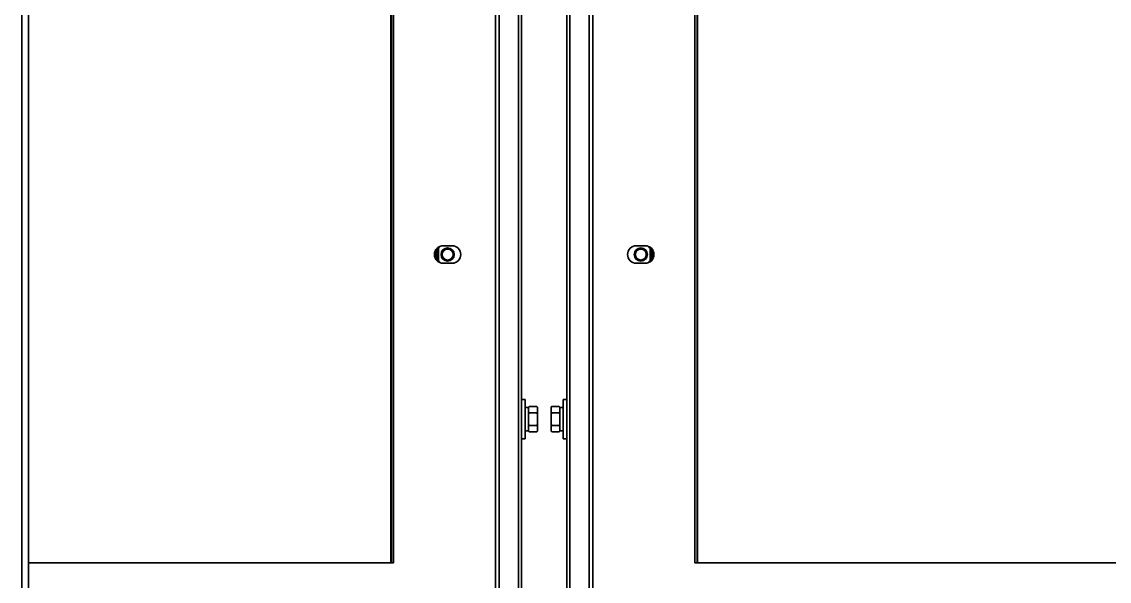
# Model space of a CAD drawing. Header units: millimetres. Extents: x 32496 to 166256, y 3504 to 23939.
# Drawn here: x 43246.6 to 43742, y 11546.7 to 11801.6 of the extents above; entities that cross this region are included whole.
import ezdxf

# ---------------------------------------------------------------- set-up
doc = ezdxf.new("R2010")
doc.units = ezdxf.units.MM
doc.layers.get('0').update_dxf_attribs({"lineweight": 35})

msp = doc.modelspace()

# ---------------------------------------------------------------- linework, layer by layer
at = {"linetype": 'Continuous'}
for p, q in [((43246.64, 13391.575), (43246.64, 10882.575)), ((43249.64, 13391.575), (43249.64, 10882.575)), ((43462.44, 11269.575), (43462.44, 12052.575)), ((43464.14, 12052.575), (43464.14, 11269.575)), ((43505.14, 11269.575), (43505.14, 12052.575)), ((43506.84, 12052.575), (43506.84, 11269.575)), ((43414.84, 11555.075), (43414.84, 12025.075)), ((43415.04, 11555.075), (43415.04, 12023.875)), ((43416.04, 11555.075), (43416.04, 12023.875)), ((43553.24, 12023.875), (43553.24, 11555.075)), ((43554.24, 11555.075), (43554.24, 12023.875)), ((43554.44, 12025.075), (43554.44, 11555.075)), ((43472.94, 11264.075), (43472.94, 11978.075)), ((43496.34, 11978.075), (43496.34, 11264.075)), ((43474.34, 11867.93), (43474.34, 11623.194)), ((43494.94, 11623.206), (43494.94, 11867.944)), ((43415.04, 11768.806), (43414.84, 11768.806)), ((43554.24, 11768.806), (43554.44, 11768.806)), ((43434.89, 11696.938), (43434.89, 11694.213)), ((43435.017, 11696.356), (43434.916, 11696.467)), ((43435.86, 11698.312), (43435.941, 11698.288)), ((43435.862, 11697.836), (43435.862, 11693.315)), ((43435.941, 11692.863), (43435.941, 11698.288)), ((43436.441, 11698.288), (43435.941, 11698.288)), ((43436.021, 11698.559), (43435.99, 11698.568)), ((43436.021, 11698.559), (43436.441, 11698.288)), ((43436.441, 11698.288), (43436.441, 11692.863)), ((43442.64, 11699.575), (43438.64, 11699.575)), ((43530.64, 11699.575), (43526.64, 11699.575)), ((43532.838, 11698.288), (43533.258, 11698.559)), ((43532.838, 11692.863), (43532.838, 11698.288)), ((43533.338, 11698.288), (43532.838, 11698.288)), ((43533.29, 11698.568), (43533.258, 11698.559)), ((43533.338, 11698.288), (43533.42, 11698.312)), ((43533.338, 11698.288), (43533.338, 11692.863)), ((43533.417, 11693.315), (43533.417, 11697.836)), ((43534.363, 11696.467), (43534.263, 11696.356)), ((43534.39, 11694.213), (43534.39, 11696.938)), ((43434.916, 11694.684), (43435.017, 11694.795)), ((43435.055, 11695.575), (43435.055, 11695.582)), ((43435.941, 11692.863), (43435.86, 11692.839)), ((43435.941, 11692.863), (43436.441, 11692.863)), ((43435.989, 11692.583), (43436.021, 11692.592)), ((43436.441, 11692.863), (43436.021, 11692.592)), ((43438.64, 11691.575), (43442.64, 11691.575)), ((43526.64, 11691.575), (43530.64, 11691.575)), ((43533.258, 11692.592), (43532.838, 11692.863)), ((43532.838, 11692.863), (43533.338, 11692.863)), ((43533.258, 11692.592), (43533.29, 11692.583)), ((43533.42, 11692.839), (43533.338, 11692.863)), ((43534.225, 11695.575), (43534.225, 11695.569)), ((43534.263, 11694.795), (43534.363, 11694.684)), ((43474.34, 11629.575), (43475.94, 11629.575)), ((43475.94, 11611.575), (43475.94, 11629.575)), ((43493.34, 11629.575), (43493.34, 11611.575)), ((43494.94, 11629.575), (43493.34, 11629.575)), ((43474.34, 11623.194), (43474.34, 11617.93)), ((43475.94, 11625.925), (43477.54, 11625.925)), ((43477.54, 11626.049), (43477.811, 11626.32)), ((43477.54, 11615.102), (43477.54, 11626.049)), ((43477.84, 11626.349), (43481.24, 11626.349)), ((43477.84, 11623.418), (43481.24, 11623.418)), ((43481.54, 11626.049), (43481.269, 11626.32)), ((43481.54, 11615.102), (43481.54, 11626.049)), ((43487.74, 11626.049), (43488.04, 11626.349)), ((43487.74, 11615.102), (43487.74, 11626.049)), ((43491.44, 11626.349), (43488.04, 11626.349)), ((43491.44, 11623.462), (43488.04, 11623.462)), ((43491.74, 11626.049), (43491.44, 11626.349)), ((43491.74, 11615.102), (43491.74, 11626.049)), ((43493.34, 11625.925), (43491.74, 11625.925)), ((43494.94, 11617.944), (43494.94, 11623.206)), ((43474.34, 11617.93), (43474.34, 11373.194)), ((43477.84, 11617.644), (43481.24, 11617.644)), ((43491.44, 11617.689), (43488.04, 11617.689)), ((43494.94, 11373.206), (43494.94, 11617.944)), ((43475.94, 11615.225), (43477.54, 11615.225)), ((43477.54, 11615.102), (43477.811, 11614.831)), ((43477.84, 11614.802), (43477.811, 11614.831)), ((43477.84, 11614.802), (43481.24, 11614.802)), ((43481.24, 11614.802), (43481.269, 11614.831)), ((43481.54, 11615.102), (43481.269, 11614.831)), ((43487.74, 11615.102), (43488.04, 11614.802)), ((43491.44, 11614.802), (43488.04, 11614.802)), ((43491.74, 11615.102), (43491.44, 11614.802)), ((43493.34, 11615.225), (43491.74, 11615.225)), ((43474.34, 11611.575), (43475.94, 11611.575)), ((43494.94, 11611.575), (43493.34, 11611.575)), ((43414.84, 11585.075), (43415.04, 11585.075)), ((43415.017, 11586.115), (43415.04, 11586.115)), ((43554.24, 11586.115), (43554.262, 11586.115)), ((43554.24, 11585.075), (43554.44, 11585.075)), ((43414.84, 11580.263), (43415.04, 11580.263)), ((43414.84, 11580.075), (43415.04, 11580.075)), ((43554.24, 11580.263), (43554.44, 11580.263)), ((43554.24, 11580.075), (43554.44, 11580.075)), ((43414.84, 11571.475), (43415.04, 11571.475)), ((43415.04, 11570.075), (43414.84, 11570.075)), ((43554.24, 11571.475), (43554.44, 11571.475)), ((43554.44, 11570.075), (43554.24, 11570.075)), ((43249.64, 11555.075), (43416.04, 11555.075)), ((43553.24, 11555.075), (44132.908, 11555.075))]:
    msp.add_line(p, q, dxfattribs=at)
for points in [[(43435.017, 11696.356), (43434.983, 11696.393), (43434.95, 11696.43), (43434.916, 11696.467)], [(43534.363, 11696.467), (43534.33, 11696.43), (43534.296, 11696.393), (43534.263, 11696.356)], [(43434.916, 11694.684), (43434.95, 11694.721), (43434.983, 11694.758), (43435.017, 11694.795)], [(43534.263, 11694.795), (43534.296, 11694.758), (43534.33, 11694.721), (43534.363, 11694.684)]]:
    msp.add_lwpolyline(points, dxfattribs=at)
for centre, radius in [((43440.64, 11695.575), 3), ((43440.64, 11695.575), 2.5), ((43528.64, 11695.575), 3), ((43528.64, 11695.575), 2.5)]:
    msp.add_circle(centre, radius, dxfattribs=at)
for centre, radius, start, end in [((43438.64, 11695.575), 4, 90, 270), ((43440.64, 11695.575), 5.585, 149.24232, 179.93768), ((43440.64, 11695.575), 5.285, 154.67939, 205.32061), ((43436.369, 11698.32), 0.509, 163.91946, 180.8578), ((43440.64, 11695.575), 5.499, 145.89281, 147.13569), ((43440.64, 11695.575), 4.999, 130.34481, 147.13569), ((43442.64, 11695.575), 4, 270, 90), ((43526.64, 11695.575), 4, 90, 270), ((43530.64, 11695.575), 4, 270, 90), ((43528.64, 11695.575), 4.999, 32.86431, 49.65844), ((43528.64, 11695.575), 5.499, 32.86431, 34.09945), ((43528.64, 11695.575), 5.285, 334.67939, 25.32061), ((43528.64, 11695.575), 5.585, 0, 30.76123), ((43440.64, 11695.575), 5.661, 177.86504, 182.13496), ((43440.64, 11695.575), 5.585, 180, 210.76123), ((43440.64, 11695.575), 5.499, 212.86431, 214.09945), ((43440.64, 11695.575), 4.999, 212.86431, 229.65844), ((43528.64, 11695.575), 4.999, 310.34481, 327.13569), ((43528.64, 11695.575), 5.499, 325.89281, 327.13569), ((43532.911, 11692.831), 0.509, 343.91946, 0.8578), ((43528.64, 11695.575), 5.585, 329.24232, 359.93768), ((43528.64, 11695.575), 5.661, 357.86504, 2.13496), ((43480.355, 11623.758), 3.607, 140.8641, 141.28972), ((43481.676, 11622.57), 5.384, 135.43477, 135.87545), ((43477.402, 11622.569), 5.386, 44.12457, 44.56524), ((43478.726, 11623.759), 3.606, 38.71028, 39.13391), ((43488.981, 11623.774), 3.556, 39.13644, 39.50078), ((43490.497, 11617.376), 3.555, 219.13645, 219.50132), ((43413.971, 11586.29), 1.069, 345.17042, 350.48426), ((43413.984, 11586.288), 1.056, 350.47831, 359.97379), ((43555.296, 11586.288), 1.056, 180.02621, 189.52169), ((43555.309, 11586.29), 1.069, 189.51574, 194.82958)]:
    msp.add_arc(centre, radius, start, end, dxfattribs=at)
for centre, start_param, end_param in [((43413.64, 11762.34), 4.1792104, 4.712389), ((43555.64, 11762.34), 1.5707963, 2.1023472)]:
    msp.add_ellipse(centre, major_axis=(0, 1.617), ratio=0.8660254, start_param=start_param, end_param=end_param, dxfattribs=at)
for points, knots in [([(43435.017, 11696.356), (43435.011, 11696.317), (43434.983, 11696.237), (43434.925, 11696.175), (43434.89, 11696.151)], [0, 0, 0, 0, 0.4840345, 1, 1, 1, 1]), ([(43434.982, 11695.786), (43434.984, 11695.824), (43434.987, 11695.897), (43434.993, 11696.003), (43435, 11696.1), (43435.007, 11696.184), (43435.012, 11696.245), (43435.015, 11696.285), (43435.017, 11696.309), (43435.018, 11696.328), (43435.018, 11696.342), (43435.018, 11696.35), (43435.018, 11696.355), (43435.017, 11696.356)], [0, 0, 0, 0, 0.1964865, 0.3846809, 0.5567494, 0.706456, 0.8286292, 0.8782322, 0.9196984, 0.9527628, 0.9771907, 0.9928965, 1, 1, 1, 1]), ([(43435.862, 11697.836), (43435.862, 11697.877), (43435.862, 11698.035), (43435.861, 11698.194), (43435.86, 11698.312)], [0, 0, 0, 0, 0.2575485, 1, 1, 1, 1]), ([(43435.941, 11698.288), (43435.941, 11698.336), (43435.955, 11698.431), (43435.995, 11698.519), (43436.021, 11698.559)], [0, 0, 0, 0, 0.5, 1, 1, 1, 1]), ([(43533.338, 11698.288), (43533.338, 11698.336), (43533.325, 11698.431), (43533.284, 11698.519), (43533.258, 11698.559)], [0, 0, 0, 0, 0.5, 1, 1, 1, 1]), ([(43533.4, 11698.461), (43533.403, 11698.449), (43533.415, 11698.4), (43533.42, 11698.35), (43533.42, 11698.312)], [0, 0, 0, 0, 0.2449643, 1, 1, 1, 1]), ([(43533.42, 11698.312), (43533.419, 11698.274), (43533.418, 11698.116), (43533.417, 11697.957), (43533.417, 11697.836)], [0, 0, 0, 0, 0.2366786, 1, 1, 1, 1]), ([(43534.263, 11696.356), (43534.262, 11696.355), (43534.262, 11696.35), (43534.261, 11696.342), (43534.262, 11696.328), (43534.263, 11696.309), (43534.265, 11696.285), (43534.268, 11696.245), (43534.273, 11696.184), (43534.28, 11696.1), (43534.286, 11696.003), (43534.293, 11695.897), (43534.296, 11695.824), (43534.297, 11695.786)], [0, 0, 0, 0, 0.0070922, 0.0227762, 0.0472013, 0.0802905, 0.1217895, 0.1714132, 0.2935698, 0.4432488, 0.6153365, 0.8035356, 1, 1, 1, 1]), ([(43534.263, 11696.356), (43534.268, 11696.316), (43534.296, 11696.237), (43534.355, 11696.175), (43534.389, 11696.151)], [0, 0, 0, 0, 0.4870421, 1, 1, 1, 1]), ([(43435.017, 11694.795), (43435.011, 11694.835), (43434.983, 11694.914), (43434.925, 11694.976), (43434.89, 11695)], [0, 0, 0, 0, 0.4870421, 1, 1, 1, 1]), ([(43435.017, 11694.795), (43435.018, 11694.796), (43435.018, 11694.801), (43435.018, 11694.809), (43435.018, 11694.823), (43435.017, 11694.842), (43435.015, 11694.866), (43435.012, 11694.906), (43435.007, 11694.967), (43435, 11695.051), (43434.993, 11695.148), (43434.987, 11695.254), (43434.984, 11695.327), (43434.982, 11695.365)], [0, 0, 0, 0, 0.0070922, 0.0227762, 0.0472013, 0.0802905, 0.1217895, 0.1714132, 0.2935698, 0.4432488, 0.6153365, 0.8035356, 1, 1, 1, 1]), ([(43435.88, 11692.69), (43435.876, 11692.702), (43435.864, 11692.751), (43435.859, 11692.801), (43435.86, 11692.839)], [0, 0, 0, 0, 0.2449643, 1, 1, 1, 1]), ([(43435.86, 11692.839), (43435.86, 11692.877), (43435.862, 11693.035), (43435.862, 11693.194), (43435.862, 11693.315)], [0, 0, 0, 0, 0.2366786, 1, 1, 1, 1]), ([(43435.941, 11692.863), (43435.941, 11692.815), (43435.955, 11692.72), (43435.995, 11692.632), (43436.021, 11692.592)], [0, 0, 0, 0, 0.5, 1, 1, 1, 1]), ([(43533.338, 11692.863), (43533.338, 11692.815), (43533.325, 11692.72), (43533.284, 11692.632), (43533.258, 11692.592)], [0, 0, 0, 0, 0.5, 1, 1, 1, 1]), ([(43533.417, 11693.315), (43533.417, 11693.274), (43533.417, 11693.116), (43533.418, 11692.957), (43533.42, 11692.839)], [0, 0, 0, 0, 0.2575485, 1, 1, 1, 1]), ([(43534.297, 11695.365), (43534.296, 11695.327), (43534.293, 11695.254), (43534.286, 11695.148), (43534.28, 11695.051), (43534.273, 11694.967), (43534.268, 11694.906), (43534.265, 11694.866), (43534.263, 11694.842), (43534.262, 11694.823), (43534.261, 11694.809), (43534.262, 11694.801), (43534.262, 11694.796), (43534.263, 11694.795)], [0, 0, 0, 0, 0.1964865, 0.3846809, 0.5567494, 0.706456, 0.8286292, 0.8782322, 0.9196984, 0.9527628, 0.9771907, 0.9928965, 1, 1, 1, 1]), ([(43534.263, 11694.795), (43534.268, 11694.834), (43534.296, 11694.914), (43534.354, 11694.976), (43534.389, 11695)], [0, 0, 0, 0, 0.4840345, 1, 1, 1, 1]), ([(43477.84, 11623.418), (43477.813, 11623.445), (43477.709, 11623.553), (43477.61, 11623.666), (43477.54, 11623.753)], [0, 0, 0, 0, 0.2552107, 1, 1, 1, 1]), ([(43477.557, 11626.035), (43477.576, 11626.059), (43477.658, 11626.156), (43477.744, 11626.25), (43477.811, 11626.319)], [0, 0, 0, 0, 0.2454974, 1, 1, 1, 1]), ([(43481.24, 11623.418), (43481.267, 11623.445), (43481.371, 11623.553), (43481.47, 11623.666), (43481.54, 11623.753)], [0, 0, 0, 0, 0.2552115, 1, 1, 1, 1]), ([(43481.523, 11626.035), (43481.503, 11626.059), (43481.422, 11626.156), (43481.336, 11626.25), (43481.269, 11626.319)], [0, 0, 0, 0, 0.2454956, 1, 1, 1, 1]), ([(43488.04, 11626.349), (43488.013, 11626.322), (43487.909, 11626.216), (43487.81, 11626.105), (43487.74, 11626.019)], [0, 0, 0, 0, 0.2553532, 1, 1, 1, 1]), ([(43487.74, 11623.792), (43487.763, 11623.764), (43487.858, 11623.65), (43487.96, 11623.542), (43488.04, 11623.462)], [0, 0, 0, 0, 0.2445585, 1, 1, 1, 1]), ([(43491.44, 11626.349), (43491.465, 11626.324), (43491.564, 11626.223), (43491.659, 11626.118), (43491.725, 11626.037)], [0, 0, 0, 0, 0.2550408, 1, 1, 1, 1]), ([(43491.74, 11623.792), (43491.717, 11623.764), (43491.621, 11623.65), (43491.519, 11623.542), (43491.44, 11623.462)], [0, 0, 0, 0, 0.2445585, 1, 1, 1, 1]), ([(43477.54, 11617.32), (43477.563, 11617.347), (43477.658, 11617.46), (43477.76, 11617.566), (43477.84, 11617.644)], [0, 0, 0, 0, 0.2444076, 1, 1, 1, 1]), ([(43481.54, 11617.32), (43481.517, 11617.347), (43481.421, 11617.46), (43481.319, 11617.566), (43481.24, 11617.644)], [0, 0, 0, 0, 0.2444076, 1, 1, 1, 1]), ([(43488.04, 11617.689), (43488.013, 11617.662), (43487.909, 11617.556), (43487.81, 11617.445), (43487.74, 11617.359)], [0, 0, 0, 0, 0.2553532, 1, 1, 1, 1]), ([(43491.44, 11617.689), (43491.467, 11617.662), (43491.571, 11617.556), (43491.67, 11617.445), (43491.74, 11617.359)], [0, 0, 0, 0, 0.2553524, 1, 1, 1, 1]), ([(43477.811, 11614.831), (43477.786, 11614.855), (43477.693, 11614.951), (43477.603, 11615.05), (43477.54, 11615.127)], [0, 0, 0, 0, 0.2550615, 1, 1, 1, 1]), ([(43481.269, 11614.831), (43481.293, 11614.855), (43481.387, 11614.951), (43481.476, 11615.05), (43481.54, 11615.127)], [0, 0, 0, 0, 0.2550625, 1, 1, 1, 1]), ([(43487.754, 11615.114), (43487.776, 11615.088), (43487.867, 11614.98), (43487.964, 11614.877), (43488.04, 11614.802)], [0, 0, 0, 0, 0.2448781, 1, 1, 1, 1]), ([(43491.74, 11615.132), (43491.717, 11615.104), (43491.621, 11614.99), (43491.519, 11614.881), (43491.44, 11614.802)], [0, 0, 0, 0, 0.2445585, 1, 1, 1, 1]), ([(43414.847, 11585.674), (43414.865, 11585.7), (43414.931, 11585.807), (43414.98, 11585.926), (43415.004, 11586.017)], [0, 0, 0, 0, 0.2537103, 1, 1, 1, 1]), ([(43554.275, 11586.017), (43554.283, 11585.987), (43554.321, 11585.866), (43554.379, 11585.752), (43554.433, 11585.674)], [0, 0, 0, 0, 0.2475614, 1, 1, 1, 1])]:
    msp.add_open_spline(points, degree=3, knots=knots, dxfattribs=at)
for points in [[(43477.54, 11622.758), (43477.631, 11622.982), (43477.732, 11623.202), (43477.84, 11623.418)], [(43481.54, 11622.758), (43481.449, 11622.982), (43481.348, 11623.202), (43481.24, 11623.418)], [(43488.04, 11623.462), (43487.932, 11623.246), (43487.831, 11623.026), (43487.74, 11622.802)], [(43491.44, 11623.462), (43491.548, 11623.246), (43491.649, 11623.026), (43491.74, 11622.802)], [(43477.84, 11617.644), (43477.732, 11617.861), (43477.631, 11618.08), (43477.54, 11618.304)], [(43481.24, 11617.644), (43481.348, 11617.861), (43481.449, 11618.08), (43481.54, 11618.304)], [(43487.74, 11618.349), (43487.831, 11618.125), (43487.932, 11617.905), (43488.04, 11617.689)], [(43491.74, 11618.349), (43491.649, 11618.125), (43491.548, 11617.905), (43491.44, 11617.689)]]:
    msp.add_open_spline(points, degree=3, dxfattribs=at)

doc.saveas('drawing.dxf')
